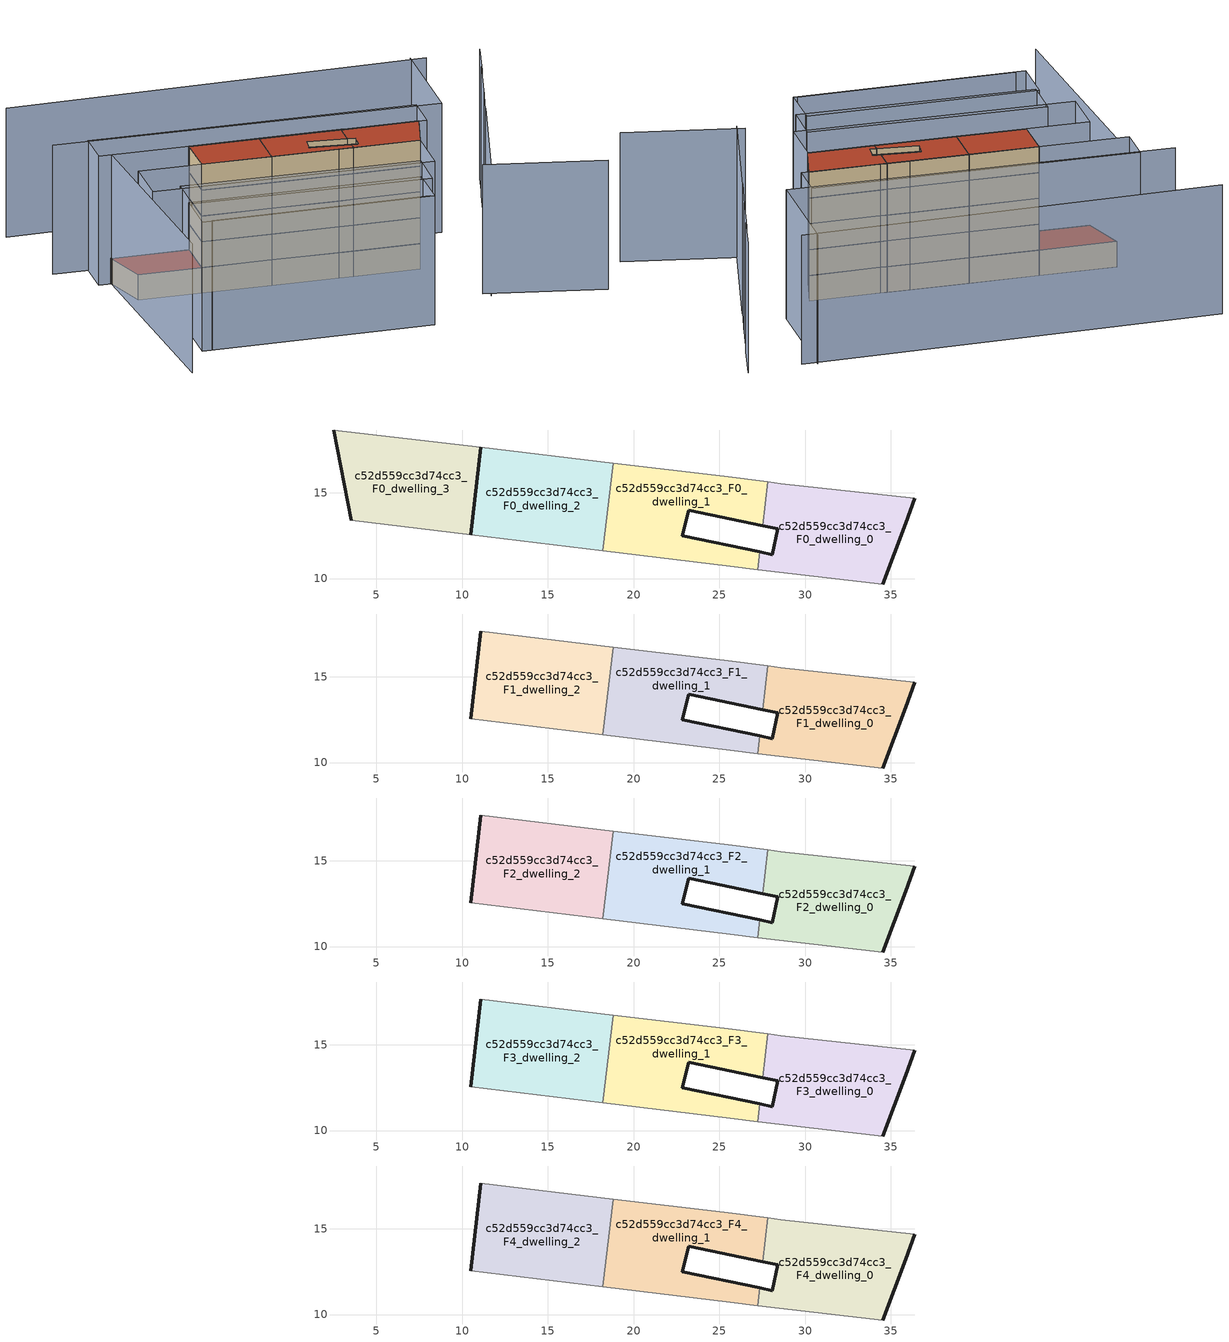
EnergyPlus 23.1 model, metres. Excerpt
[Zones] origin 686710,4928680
c52d559cc3d74cc3_F0_dwelling_0
 floor ground (EU_floor_Construction): 34.54,9.68 35.88,13.23 36.4,14.68 28.59,15.53 27.83,15.63 27.54,13.08 28.4,12.9 28.09,11.4 27.36,11.55 27.24,10.53 z0
 wall outside (EU_wall_Construction): 36.4,14.68 35.88,13.23 34.54,9.68 / 27.36,11.55 28.09,11.4 28.4,12.9 27.54,13.08 z0:3
 wall adiabatic (EU_wall_Construction): 34.54,9.68 27.24,10.53 / 27.83,15.63 28.59,15.53 36.4,14.68 z0:3
 wall to c52d559cc3d74cc3_F0_dwelling_1 (EU_wall_Construction): 27.24,10.53 27.36,11.55 / 27.54,13.08 27.83,15.63 z0:3
c52d559cc3d74cc3_F0_dwelling_1
 floor ground (EU_floor_Construction): 27.24,10.53 27.36,11.55 22.85,12.49 23.21,13.98 27.54,13.08 27.83,15.63 25.28,15.96 18.82,16.73 18.22,11.62 25.64,10.71 z0
 wall outside (EU_wall_Construction): 27.54,13.08 23.21,13.98 22.85,12.49 27.36,11.55 z0:3
 wall adiabatic (EU_wall_Construction): 27.24,10.53 25.64,10.71 18.22,11.62 / 18.82,16.73 25.28,15.96 27.83,15.63 z0:3
 wall to c52d559cc3d74cc3_F0_dwelling_2 (EU_wall_Construction): 18.22,11.62 18.82,16.73 z0:3
c52d559cc3d74cc3_F0_dwelling_2
 floor ground (EU_floor_Construction): 18.22,11.62 18.82,16.73 11.09,17.64 10.5,12.56 z0
 wall outside (EU_wall_Construction): 10.5,12.56 11.09,17.64 z0:3
 wall adiabatic (EU_wall_Construction): 18.22,11.62 10.5,12.56 / 11.09,17.64 18.82,16.73 z0:3
c52d559cc3d74cc3_F0_dwelling_3
 floor ground (EU_floor_Construction): 10.5,12.56 11.09,17.64 2.52,18.66 3.54,13.41 z0
 wall outside (EU_wall_Construction): 3.54,13.41 2.52,18.66 / 11.09,17.64 10.5,12.56 z0:3
 wall adiabatic (EU_wall_Construction): 10.5,12.56 3.54,13.41 / 2.52,18.66 11.09,17.64 z0:3
 roof outside (EU_roof_Construction): 11.09,17.64 10.5,12.56 3.54,13.41 2.52,18.66 z3
c52d559cc3d74cc3_F1_dwelling_0
 floor to c52d559cc3d74cc3_F0_dwelling_0 (EU_floor_Construction): 34.54,9.68 35.88,13.23 36.4,14.68 28.59,15.53 27.83,15.63 27.54,13.08 28.4,12.9 28.09,11.4 27.36,11.55 27.24,10.53 z3
 wall outside (EU_wall_Construction): 36.4,14.68 35.88,13.23 34.54,9.68 / 27.36,11.55 28.09,11.4 28.4,12.9 27.54,13.08 z3:6
 wall adiabatic (EU_wall_Construction): 34.54,9.68 27.24,10.53 / 27.83,15.63 28.59,15.53 36.4,14.68 z3:6
 wall to c52d559cc3d74cc3_F1_dwelling_1 (EU_wall_Construction): 27.24,10.53 27.36,11.55 / 27.54,13.08 27.83,15.63 z3:6
c52d559cc3d74cc3_F1_dwelling_1
 floor to c52d559cc3d74cc3_F0_dwelling_1 (EU_floor_Construction): 27.24,10.53 27.36,11.55 22.85,12.49 23.21,13.98 27.54,13.08 27.83,15.63 25.28,15.96 18.82,16.73 18.22,11.62 25.64,10.71 z3
 wall outside (EU_wall_Construction): 27.54,13.08 23.21,13.98 22.85,12.49 27.36,11.55 z3:6
 wall adiabatic (EU_wall_Construction): 27.24,10.53 25.64,10.71 18.22,11.62 / 18.82,16.73 25.28,15.96 27.83,15.63 z3:6
 wall to c52d559cc3d74cc3_F1_dwelling_2 (EU_wall_Construction): 18.22,11.62 18.82,16.73 z3:6
c52d559cc3d74cc3_F1_dwelling_2
 floor to c52d559cc3d74cc3_F0_dwelling_2 (EU_floor_Construction): 18.22,11.62 18.82,16.73 11.09,17.64 10.5,12.56 z3
 wall outside (EU_wall_Construction): 10.5,12.56 11.09,17.64 z3:6
 wall adiabatic (EU_wall_Construction): 18.22,11.62 10.5,12.56 / 11.09,17.64 18.82,16.73 z3:6
c52d559cc3d74cc3_F2_dwelling_0
 floor to c52d559cc3d74cc3_F1_dwelling_0 (EU_floor_Construction): 34.54,9.68 35.88,13.23 36.4,14.68 28.59,15.53 27.83,15.63 27.54,13.08 28.4,12.9 28.09,11.4 27.36,11.55 27.24,10.53 z6
 wall outside (EU_wall_Construction): 36.4,14.68 35.88,13.23 34.54,9.68 / 27.36,11.55 28.09,11.4 28.4,12.9 27.54,13.08 z6:9
 wall adiabatic (EU_wall_Construction): 34.54,9.68 27.24,10.53 / 27.83,15.63 28.59,15.53 36.4,14.68 z6:9
 wall to c52d559cc3d74cc3_F2_dwelling_1 (EU_wall_Construction): 27.24,10.53 27.36,11.55 / 27.54,13.08 27.83,15.63 z6:9
c52d559cc3d74cc3_F2_dwelling_1
 floor to c52d559cc3d74cc3_F1_dwelling_1 (EU_floor_Construction): 27.24,10.53 27.36,11.55 22.85,12.49 23.21,13.98 27.54,13.08 27.83,15.63 25.28,15.96 18.82,16.73 18.22,11.62 25.64,10.71 z6
 wall outside (EU_wall_Construction): 27.54,13.08 23.21,13.98 22.85,12.49 27.36,11.55 z6:9
 wall adiabatic (EU_wall_Construction): 27.24,10.53 25.64,10.71 18.22,11.62 / 18.82,16.73 25.28,15.96 27.83,15.63 z6:9
 wall to c52d559cc3d74cc3_F2_dwelling_2 (EU_wall_Construction): 18.22,11.62 18.82,16.73 z6:9
c52d559cc3d74cc3_F2_dwelling_2
 floor to c52d559cc3d74cc3_F1_dwelling_2 (EU_floor_Construction): 18.22,11.62 18.82,16.73 11.09,17.64 10.5,12.56 z6
 wall outside (EU_wall_Construction): 10.5,12.56 11.09,17.64 z6:9
 wall adiabatic (EU_wall_Construction): 18.22,11.62 10.5,12.56 / 11.09,17.64 18.82,16.73 z6:9
c52d559cc3d74cc3_F3_dwelling_0
 floor to c52d559cc3d74cc3_F2_dwelling_0 (EU_floor_Construction): 34.54,9.68 35.88,13.23 36.4,14.68 28.59,15.53 27.83,15.63 27.54,13.08 28.4,12.9 28.09,11.4 27.36,11.55 27.24,10.53 z9
 wall outside (EU_wall_Construction): 36.4,14.68 35.88,13.23 34.54,9.68 / 27.36,11.55 28.09,11.4 28.4,12.9 27.54,13.08 z9:12
 wall adiabatic (EU_wall_Construction): 34.54,9.68 27.24,10.53 / 27.83,15.63 28.59,15.53 36.4,14.68 z9:12
 wall to c52d559cc3d74cc3_F3_dwelling_1 (EU_wall_Construction): 27.24,10.53 27.36,11.55 / 27.54,13.08 27.83,15.63 z9:12
c52d559cc3d74cc3_F3_dwelling_1
 floor to c52d559cc3d74cc3_F2_dwelling_1 (EU_floor_Construction): 27.24,10.53 27.36,11.55 22.85,12.49 23.21,13.98 27.54,13.08 27.83,15.63 25.28,15.96 18.82,16.73 18.22,11.62 25.64,10.71 z9
 wall outside (EU_wall_Construction): 27.54,13.08 23.21,13.98 22.85,12.49 27.36,11.55 z9:12
 wall adiabatic (EU_wall_Construction): 27.24,10.53 25.64,10.71 18.22,11.62 / 18.82,16.73 25.28,15.96 27.83,15.63 z9:12
 wall to c52d559cc3d74cc3_F3_dwelling_2 (EU_wall_Construction): 18.22,11.62 18.82,16.73 z9:12
c52d559cc3d74cc3_F3_dwelling_2
 floor to c52d559cc3d74cc3_F2_dwelling_2 (EU_floor_Construction): 18.22,11.62 18.82,16.73 11.09,17.64 10.5,12.56 z9
 wall outside (EU_wall_Construction): 10.5,12.56 11.09,17.64 z9:12
 wall adiabatic (EU_wall_Construction): 18.22,11.62 10.5,12.56 / 11.09,17.64 18.82,16.73 z9:12
c52d559cc3d74cc3_F4_dwelling_0
 floor to c52d559cc3d74cc3_F3_dwelling_0 (EU_floor_Construction): 34.54,9.68 35.88,13.23 36.4,14.68 28.59,15.53 27.83,15.63 27.54,13.08 28.4,12.9 28.09,11.4 27.36,11.55 27.24,10.53 z12
 wall outside (EU_wall_Construction): 36.4,14.68 35.88,13.23 34.54,9.68 / 27.36,11.55 28.09,11.4 28.4,12.9 27.54,13.08 z12:15
 wall adiabatic (EU_wall_Construction): 34.54,9.68 27.24,10.53 / 27.83,15.63 28.59,15.53 36.4,14.68 z12:15
 wall to c52d559cc3d74cc3_F4_dwelling_1 (EU_wall_Construction): 27.24,10.53 27.36,11.55 / 27.54,13.08 27.83,15.63 z12:15
 roof outside (EU_roof_Construction): 36.4,14.68 35.88,13.23 34.54,9.68 27.24,10.53 27.36,11.55 28.09,11.4 28.4,12.9 27.54,13.08 27.83,15.63 28.59,15.53 z15
c52d559cc3d74cc3_F4_dwelling_1
 floor to c52d559cc3d74cc3_F3_dwelling_1 (EU_floor_Construction): 27.24,10.53 27.36,11.55 22.85,12.49 23.21,13.98 27.54,13.08 27.83,15.63 25.28,15.96 18.82,16.73 18.22,11.62 25.64,10.71 z12
 wall outside (EU_wall_Construction): 27.54,13.08 23.21,13.98 22.85,12.49 27.36,11.55 z12:15
 wall adiabatic (EU_wall_Construction): 27.24,10.53 25.64,10.71 18.22,11.62 / 18.82,16.73 25.28,15.96 27.83,15.63 z12:15
 wall to c52d559cc3d74cc3_F4_dwelling_2 (EU_wall_Construction): 18.22,11.62 18.82,16.73 z12:15
 roof outside (EU_roof_Construction): 27.83,15.63 27.54,13.08 23.21,13.98 22.85,12.49 27.36,11.55 27.24,10.53 25.64,10.71 18.22,11.62 18.82,16.73 25.28,15.96 z15
c52d559cc3d74cc3_F4_dwelling_2
 floor to c52d559cc3d74cc3_F3_dwelling_2 (EU_floor_Construction): 18.22,11.62 18.82,16.73 11.09,17.64 10.5,12.56 z12
 wall outside (EU_wall_Construction): 10.5,12.56 11.09,17.64 z12:15
 wall adiabatic (EU_wall_Construction): 18.22,11.62 10.5,12.56 / 11.09,17.64 18.82,16.73 z12:15
 roof outside (EU_roof_Construction): 18.82,16.73 18.22,11.62 10.5,12.56 11.09,17.64 z15
shading: 5.75,-1.95 29.86,-4.48 / 2.57,18.53 1.4,-6.84 / 38.19,1.03 51.03,-2.94 / 38.88,0.28 44.3,15.01 / 44.19,14.85 46.12,19.98 / 45.98,19.58 48.13,25.6 / 47.86,24.71 49.77,30.01 / 42,30.55 40.48,18.14 / 40.48,18.14 -2.27,23.36 / 43.62,30.07 -3.03,34.59 / 30.3,-4.7 4.65,-1.82 / 4.65,-1.82 5.24,3.49 / 5.24,3.49 30.9,0.61 / 30.9,0.61 30.3,-4.7 / 31.85,-0.29 5.52,3.17 / 5.52,3.17 6.16,8.05 / 6.16,8.05 32.49,4.59 / 32.49,4.59 31.85,-0.29 / 3.54,13.41 34.54,9.68 / 34.54,9.68 33.85,3.95 / 33.85,3.95 2.85,7.68 / 2.85,7.68 3.54,13.41 / 37.28,14.49 1.18,18.82 / 1.18,18.82 1.69,23.1 / 1.69,23.1 37.8,18.77 / 37.8,18.77 37.28,14.49 z0:15
[Building]
EU S2 Campaign: North Axis=0; Terrain=City; Solar Distribution=FullExterior
[Site:Location]
Bologna: Latitude=44.5; Longitude=11.25; Time Zone=1; Elevation=37
[SizingPeriod:WeatherFileDays]
AnnualSizingPeriod: Begin Month=1; Begin Day of Month=1; End Month=12; End Day of Month=31; Day of Week for Start Day=Monday; Use Weather File Daylight Saving Period=No; Use Weather File Rain and Snow Indicators=No
[MATERIAL]
EU_InternalMass_Material: Roughness=MediumRough; Thickness=0.1; Conductivity=1; Density=1800; Specific Heat=900; Thermal Absorptance=0.9; Solar Absorptance=0.7; Visible Absorptance=0.7
[MATERIAL:NOMASS] Roughness=MediumRough; Thermal Absorptance=0.9; Solar Absorptance=0.7; Visible Absorptance=0.7
Name | Thermal Resistance
EU_wall_NoMass | 0.905828
EU_roof_NoMass | 0.37593
EU_floor_NoMass | 0.67114
[CONSTRUCTION]
EU_wall_Construction: EU_wall_NoMass
EU_roof_Construction: EU_roof_NoMass
EU_floor_Construction: EU_floor_NoMass
EU_InternalMass_Construction: EU_InternalMass_Material
[ZONE] Type=1; Multiplier=1; Ceiling Height=autocalculate; Floor Area=autocalculate; Part of Total Floor Area=Yes
Name | Volume
c52d559cc3d74cc3_F0_dwelling_0 | 119.761
c52d559cc3d74cc3_F1_dwelling_0; c52d559cc3d74cc3_F2_dwelling_0; c52d559cc3d74cc3_F3_dwelling_0; c52d559cc3d74cc3_F4_dwelling_0 | 119.762
c52d559cc3d74cc3_F0_dwelling_1; c52d559cc3d74cc3_F1_dwelling_1; c52d559cc3d74cc3_F2_dwelling_1; c52d559cc3d74cc3_F3_dwelling_1; c52d559cc3d74cc3_F4_dwelling_1 | 119.757
c52d559cc3d74cc3_F0_dwelling_2; c52d559cc3d74cc3_F1_dwelling_2; c52d559cc3d74cc3_F2_dwelling_2; c52d559cc3d74cc3_F3_dwelling_2; c52d559cc3d74cc3_F4_dwelling_2 | 119.766
c52d559cc3d74cc3_F0_dwelling_3 | 119.763
[INTERNALMASS] Construction=EU_InternalMass_Construction
Name | Zone or ZoneList | Surface Area
c52d559cc3d74cc3_F0_dwelling_0_EU_InternalMass | c52d559cc3d74cc3_F0_dwelling_0 | 39.9196
c52d559cc3d74cc3_F0_dwelling_1_EU_InternalMass | c52d559cc3d74cc3_F0_dwelling_1 | 39.9196
c52d559cc3d74cc3_F0_dwelling_2_EU_InternalMass | c52d559cc3d74cc3_F0_dwelling_2 | 39.9196
c52d559cc3d74cc3_F0_dwelling_3_EU_InternalMass | c52d559cc3d74cc3_F0_dwelling_3 | 39.9196
c52d559cc3d74cc3_F1_dwelling_0_EU_InternalMass | c52d559cc3d74cc3_F1_dwelling_0 | 53.2261
c52d559cc3d74cc3_F1_dwelling_1_EU_InternalMass | c52d559cc3d74cc3_F1_dwelling_1 | 53.2261
c52d559cc3d74cc3_F1_dwelling_2_EU_InternalMass | c52d559cc3d74cc3_F1_dwelling_2 | 53.2261
c52d559cc3d74cc3_F2_dwelling_0_EU_InternalMass | c52d559cc3d74cc3_F2_dwelling_0 | 53.2261
c52d559cc3d74cc3_F2_dwelling_1_EU_InternalMass | c52d559cc3d74cc3_F2_dwelling_1 | 53.2261
c52d559cc3d74cc3_F2_dwelling_2_EU_InternalMass | c52d559cc3d74cc3_F2_dwelling_2 | 53.2261
c52d559cc3d74cc3_F3_dwelling_0_EU_InternalMass | c52d559cc3d74cc3_F3_dwelling_0 | 53.2261
c52d559cc3d74cc3_F3_dwelling_1_EU_InternalMass | c52d559cc3d74cc3_F3_dwelling_1 | 53.2261
c52d559cc3d74cc3_F3_dwelling_2_EU_InternalMass | c52d559cc3d74cc3_F3_dwelling_2 | 53.2261
c52d559cc3d74cc3_F4_dwelling_0_EU_InternalMass | c52d559cc3d74cc3_F4_dwelling_0 | 53.2261
c52d559cc3d74cc3_F4_dwelling_1_EU_InternalMass | c52d559cc3d74cc3_F4_dwelling_1 | 53.2261
c52d559cc3d74cc3_F4_dwelling_2_EU_InternalMass | c52d559cc3d74cc3_F4_dwelling_2 | 53.2261
[OTHEREQUIPMENT] Fuel Type=Electricity; Design Level Calculation Method=Watts/Area; Power per Zone Floor Area=1; Fraction Latent=0; Fraction Radiant=0; Fraction Lost=0; Carbon Dioxide Generation Rate=0; EndUse Subcategory=EU_Step8_InternalGains
Name | Zone or ZoneList or Space or SpaceList | Schedule
EU_Step8_InternalGain_c52d559cc3d74cc3_F0_dwelling_0_f000 | c52d559cc3d74cc3_F0_dwelling_0 | EU_Step8_GainSchedule_c52d559cc3d74cc3_F0_dwelling_0_f000
EU_Step8_InternalGain_c52d559cc3d74cc3_F0_dwelling_1_f000 | c52d559cc3d74cc3_F0_dwelling_1 | EU_Step8_GainSchedule_c52d559cc3d74cc3_F0_dwelling_1_f000
EU_Step8_InternalGain_c52d559cc3d74cc3_F0_dwelling_2_f000 | c52d559cc3d74cc3_F0_dwelling_2 | EU_Step8_GainSchedule_c52d559cc3d74cc3_F0_dwelling_2_f000
EU_Step8_InternalGain_c52d559cc3d74cc3_F0_dwelling_3_f000 | c52d559cc3d74cc3_F0_dwelling_3 | EU_Step8_GainSchedule_c52d559cc3d74cc3_F0_dwelling_3_f000
EU_Step8_InternalGain_c52d559cc3d74cc3_F1_dwelling_0_f000 | c52d559cc3d74cc3_F1_dwelling_0 | EU_Step8_GainSchedule_c52d559cc3d74cc3_F1_dwelling_0_f000
EU_Step8_InternalGain_c52d559cc3d74cc3_F1_dwelling_1_f000 | c52d559cc3d74cc3_F1_dwelling_1 | EU_Step8_GainSchedule_c52d559cc3d74cc3_F1_dwelling_1_f000
EU_Step8_InternalGain_c52d559cc3d74cc3_F1_dwelling_2_f000 | c52d559cc3d74cc3_F1_dwelling_2 | EU_Step8_GainSchedule_c52d559cc3d74cc3_F1_dwelling_2_f000
EU_Step8_InternalGain_c52d559cc3d74cc3_F2_dwelling_0_f000 | c52d559cc3d74cc3_F2_dwelling_0 | EU_Step8_GainSchedule_c52d559cc3d74cc3_F2_dwelling_0_f000
EU_Step8_InternalGain_c52d559cc3d74cc3_F2_dwelling_1_f000 | c52d559cc3d74cc3_F2_dwelling_1 | EU_Step8_GainSchedule_c52d559cc3d74cc3_F2_dwelling_1_f000
EU_Step8_InternalGain_c52d559cc3d74cc3_F2_dwelling_2_f000 | c52d559cc3d74cc3_F2_dwelling_2 | EU_Step8_GainSchedule_c52d559cc3d74cc3_F2_dwelling_2_f000
EU_Step8_InternalGain_c52d559cc3d74cc3_F3_dwelling_0_f000 | c52d559cc3d74cc3_F3_dwelling_0 | EU_Step8_GainSchedule_c52d559cc3d74cc3_F3_dwelling_0_f000
EU_Step8_InternalGain_c52d559cc3d74cc3_F3_dwelling_1_f000 | c52d559cc3d74cc3_F3_dwelling_1 | EU_Step8_GainSchedule_c52d559cc3d74cc3_F3_dwelling_1_f000
EU_Step8_InternalGain_c52d559cc3d74cc3_F3_dwelling_2_f000 | c52d559cc3d74cc3_F3_dwelling_2 | EU_Step8_GainSchedule_c52d559cc3d74cc3_F3_dwelling_2_f000
EU_Step8_InternalGain_c52d559cc3d74cc3_F4_dwelling_0_f000 | c52d559cc3d74cc3_F4_dwelling_0 | EU_Step8_GainSchedule_c52d559cc3d74cc3_F4_dwelling_0_f000
EU_Step8_InternalGain_c52d559cc3d74cc3_F4_dwelling_1_f000 | c52d559cc3d74cc3_F4_dwelling_1 | EU_Step8_GainSchedule_c52d559cc3d74cc3_F4_dwelling_1_f000
EU_Step8_InternalGain_c52d559cc3d74cc3_F4_dwelling_2_f000 | c52d559cc3d74cc3_F4_dwelling_2 | EU_Step8_GainSchedule_c52d559cc3d74cc3_F4_dwelling_2_f000
[ZONEVENTILATION:DESIGNFLOWRATE] Schedule=EU_AlwaysOn; Design Flow Rate Calculation Method=AirChanges/Hour; Air Changes per Hour=0.73129; Ventilation Type=Natural; Fan Pressure Rise=0; Fan Total Efficiency=1; Constant Term Coefficient=1; Temperature Term Coefficient=0; Velocity Term Coefficient=0; Velocity Squared Term Coefficient=0; Minimum Indoor Temperature=-100; Maximum Indoor Temperature=100; Delta Temperature=-100; Minimum Outdoor Temperature=-100; Maximum Outdoor Temperature=100; Maximum Wind Speed=40
Name | Zone or ZoneList or Space or SpaceList
EU_ConstantAir_c52d559cc3d74cc3_F0_dwelling_0 | c52d559cc3d74cc3_F0_dwelling_0
EU_ConstantAir_c52d559cc3d74cc3_F0_dwelling_1 | c52d559cc3d74cc3_F0_dwelling_1
EU_ConstantAir_c52d559cc3d74cc3_F0_dwelling_2 | c52d559cc3d74cc3_F0_dwelling_2
EU_ConstantAir_c52d559cc3d74cc3_F0_dwelling_3 | c52d559cc3d74cc3_F0_dwelling_3
EU_ConstantAir_c52d559cc3d74cc3_F1_dwelling_0 | c52d559cc3d74cc3_F1_dwelling_0
EU_ConstantAir_c52d559cc3d74cc3_F1_dwelling_1 | c52d559cc3d74cc3_F1_dwelling_1
EU_ConstantAir_c52d559cc3d74cc3_F1_dwelling_2 | c52d559cc3d74cc3_F1_dwelling_2
EU_ConstantAir_c52d559cc3d74cc3_F2_dwelling_0 | c52d559cc3d74cc3_F2_dwelling_0
EU_ConstantAir_c52d559cc3d74cc3_F2_dwelling_1 | c52d559cc3d74cc3_F2_dwelling_1
EU_ConstantAir_c52d559cc3d74cc3_F2_dwelling_2 | c52d559cc3d74cc3_F2_dwelling_2
EU_ConstantAir_c52d559cc3d74cc3_F3_dwelling_0 | c52d559cc3d74cc3_F3_dwelling_0
EU_ConstantAir_c52d559cc3d74cc3_F3_dwelling_1 | c52d559cc3d74cc3_F3_dwelling_1
EU_ConstantAir_c52d559cc3d74cc3_F3_dwelling_2 | c52d559cc3d74cc3_F3_dwelling_2
EU_ConstantAir_c52d559cc3d74cc3_F4_dwelling_0 | c52d559cc3d74cc3_F4_dwelling_0
EU_ConstantAir_c52d559cc3d74cc3_F4_dwelling_1 | c52d559cc3d74cc3_F4_dwelling_1
EU_ConstantAir_c52d559cc3d74cc3_F4_dwelling_2 | c52d559cc3d74cc3_F4_dwelling_2
[HVACTEMPLATE:THERMOSTAT] Constant Heating Setpoint=20; Constant Cooling Setpoint=50
EU_HeatOnly_c52d559cc3d74cc3_F0_dwelling_0; EU_HeatOnly_c52d559cc3d74cc3_F0_dwelling_1; EU_HeatOnly_c52d559cc3d74cc3_F0_dwelling_2; EU_HeatOnly_c52d559cc3d74cc3_F0_dwelling_3; EU_HeatOnly_c52d559cc3d74cc3_F1_dwelling_0; EU_HeatOnly_c52d559cc3d74cc3_F1_dwelling_1; EU_HeatOnly_c52d559cc3d74cc3_F1_dwelling_2; EU_HeatOnly_c52d559cc3d74cc3_F2_dwelling_0; EU_HeatOnly_c52d559cc3d74cc3_F2_dwelling_1; EU_HeatOnly_c52d559cc3d74cc3_F2_dwelling_2; EU_HeatOnly_c52d559cc3d74cc3_F3_dwelling_0; EU_HeatOnly_c52d559cc3d74cc3_F3_dwelling_1; EU_HeatOnly_c52d559cc3d74cc3_F3_dwelling_2; EU_HeatOnly_c52d559cc3d74cc3_F4_dwelling_0; EU_HeatOnly_c52d559cc3d74cc3_F4_dwelling_1; EU_HeatOnly_c52d559cc3d74cc3_F4_dwelling_2
[HVACTEMPLATE:ZONE:IDEALLOADSAIRSYSTEM] System Availability Schedule=EU_AlwaysOn; Maximum Heating Supply Air Temperature=50; Minimum Cooling Supply Air Temperature=13; Maximum Heating Supply Air Humidity Ratio=0.0156; Minimum Cooling Supply Air Humidity Ratio=0.0077; Heating Limit=NoLimit; Cooling Limit=NoLimit; Heating Availability Schedule=EU_AlwaysOn; Cooling Availability Schedule=EU_CoolingOff; Dehumidification Control Type=ConstantSensibleHeatRatio; Cooling Sensible Heat Ratio=0.7; Dehumidification Setpoint=60; Humidification Control Type=None; Humidification Setpoint=30; Outdoor Air Method=None; Outdoor Air Flow Rate per Person=0.00944; Outdoor Air Flow Rate per Zone Floor Area=0; Outdoor Air Flow Rate per Zone=0; Demand Controlled Ventilation Type=None; Outdoor Air Economizer Type=NoEconomizer; Heat Recovery Type=None; Sensible Heat Recovery Effectiveness=0.7; Latent Heat Recovery Effectiveness=0.65
Name | Template Thermostat
c52d559cc3d74cc3_F0_dwelling_0 | EU_HeatOnly_c52d559cc3d74cc3_F0_dwelling_0
c52d559cc3d74cc3_F0_dwelling_1 | EU_HeatOnly_c52d559cc3d74cc3_F0_dwelling_1
c52d559cc3d74cc3_F0_dwelling_2 | EU_HeatOnly_c52d559cc3d74cc3_F0_dwelling_2
c52d559cc3d74cc3_F0_dwelling_3 | EU_HeatOnly_c52d559cc3d74cc3_F0_dwelling_3
c52d559cc3d74cc3_F1_dwelling_0 | EU_HeatOnly_c52d559cc3d74cc3_F1_dwelling_0
c52d559cc3d74cc3_F1_dwelling_1 | EU_HeatOnly_c52d559cc3d74cc3_F1_dwelling_1
c52d559cc3d74cc3_F1_dwelling_2 | EU_HeatOnly_c52d559cc3d74cc3_F1_dwelling_2
c52d559cc3d74cc3_F2_dwelling_0 | EU_HeatOnly_c52d559cc3d74cc3_F2_dwelling_0
c52d559cc3d74cc3_F2_dwelling_1 | EU_HeatOnly_c52d559cc3d74cc3_F2_dwelling_1
c52d559cc3d74cc3_F2_dwelling_2 | EU_HeatOnly_c52d559cc3d74cc3_F2_dwelling_2
c52d559cc3d74cc3_F3_dwelling_0 | EU_HeatOnly_c52d559cc3d74cc3_F3_dwelling_0
c52d559cc3d74cc3_F3_dwelling_1 | EU_HeatOnly_c52d559cc3d74cc3_F3_dwelling_1
c52d559cc3d74cc3_F3_dwelling_2 | EU_HeatOnly_c52d559cc3d74cc3_F3_dwelling_2
c52d559cc3d74cc3_F4_dwelling_0 | EU_HeatOnly_c52d559cc3d74cc3_F4_dwelling_0
c52d559cc3d74cc3_F4_dwelling_1 | EU_HeatOnly_c52d559cc3d74cc3_F4_dwelling_1
c52d559cc3d74cc3_F4_dwelling_2 | EU_HeatOnly_c52d559cc3d74cc3_F4_dwelling_2
[SIZING:ZONE] Zone Cooling Design Supply Air Temperature Input Method=SupplyAirTemperature; Zone Cooling Design Supply Air Temperature=13; Zone Heating Design Supply Air Temperature Input Method=SupplyAirTemperature; Zone Heating Design Supply Air Temperature=50; Zone Cooling Design Supply Air Humidity Ratio=0.008; Zone Heating Design Supply Air Humidity Ratio=0.008; Cooling Design Air Flow Method=DesignDay; Cooling Design Air Flow Rate=0; Cooling Minimum Air Flow per Zone Floor Area=0.000762; Cooling Minimum Air Flow=0; Cooling Minimum Air Flow Fraction=0.2; Heating Design Air Flow Method=DesignDay; Heating Design Air Flow Rate=0; Heating Maximum Air Flow per Zone Floor Area=0.002032; Heating Maximum Air Flow=0.141576; Heating Maximum Air Flow Fraction=0.3; Account for Dedicated Outdoor Air System=No; Dedicated Outdoor Air System Control Strategy=NeutralSupplyAir; Dedicated Outdoor Air Low Setpoint Temperature for Design=autosize; Dedicated Outdoor Air High Setpoint Temperature for Design=autosize; Zone Load Sizing Method=Sensible Load Only No Latent Load; Zone Latent Cooling Design Supply Air Humidity Ratio Input Method=HumidityRatioDifference; Zone Cooling Design Supply Air Humidity Ratio Difference=0.005; Zone Latent Heating Design Supply Air Humidity Ratio Input Method=HumidityRatioDifference; Zone Humidification Design Supply Air Humidity Ratio Difference=0.005
c52d559cc3d74cc3_F0_dwelling_0; c52d559cc3d74cc3_F0_dwelling_1; c52d559cc3d74cc3_F0_dwelling_2; c52d559cc3d74cc3_F0_dwelling_3; c52d559cc3d74cc3_F1_dwelling_0; c52d559cc3d74cc3_F1_dwelling_1; c52d559cc3d74cc3_F1_dwelling_2; c52d559cc3d74cc3_F2_dwelling_0; c52d559cc3d74cc3_F2_dwelling_1; c52d559cc3d74cc3_F2_dwelling_2; c52d559cc3d74cc3_F3_dwelling_0; c52d559cc3d74cc3_F3_dwelling_1; c52d559cc3d74cc3_F3_dwelling_2; c52d559cc3d74cc3_F4_dwelling_0; c52d559cc3d74cc3_F4_dwelling_1; c52d559cc3d74cc3_F4_dwelling_2
[SCHEDULE:CONSTANT]
Name | Hourly Value
EU_AlwaysOn | 1
EU_CoolingOff | 0
[SCHEDULE:FILE] Column Number=1; Rows to Skip at Top=0; Number of Hours of Data=8760; Column Separator=Comma; Interpolate to Timestep=No; Minutes per Item=60; Adjust Schedule for Daylight Savings=Yes
Name | File
EU_Step8_GainSchedule_c52d559cc3d74cc3_F0_dwelling_0_f000 | ../../schedules/c52d559cc3d74cc3/c52d559cc3d74cc3_F0_dwelling_0_f000_gain.csv
EU_Step8_GainSchedule_c52d559cc3d74cc3_F0_dwelling_1_f000 | ../../schedules/c52d559cc3d74cc3/c52d559cc3d74cc3_F0_dwelling_1_f000_gain.csv
EU_Step8_GainSchedule_c52d559cc3d74cc3_F0_dwelling_2_f000 | ../../schedules/c52d559cc3d74cc3/c52d559cc3d74cc3_F0_dwelling_2_f000_gain.csv
EU_Step8_GainSchedule_c52d559cc3d74cc3_F0_dwelling_3_f000 | ../../schedules/c52d559cc3d74cc3/c52d559cc3d74cc3_F0_dwelling_3_f000_gain.csv
EU_Step8_GainSchedule_c52d559cc3d74cc3_F1_dwelling_0_f000 | ../../schedules/c52d559cc3d74cc3/c52d559cc3d74cc3_F1_dwelling_0_f000_gain.csv
EU_Step8_GainSchedule_c52d559cc3d74cc3_F1_dwelling_1_f000 | ../../schedules/c52d559cc3d74cc3/c52d559cc3d74cc3_F1_dwelling_1_f000_gain.csv
EU_Step8_GainSchedule_c52d559cc3d74cc3_F1_dwelling_2_f000 | ../../schedules/c52d559cc3d74cc3/c52d559cc3d74cc3_F1_dwelling_2_f000_gain.csv
EU_Step8_GainSchedule_c52d559cc3d74cc3_F2_dwelling_0_f000 | ../../schedules/c52d559cc3d74cc3/c52d559cc3d74cc3_F2_dwelling_0_f000_gain.csv
EU_Step8_GainSchedule_c52d559cc3d74cc3_F2_dwelling_1_f000 | ../../schedules/c52d559cc3d74cc3/c52d559cc3d74cc3_F2_dwelling_1_f000_gain.csv
EU_Step8_GainSchedule_c52d559cc3d74cc3_F2_dwelling_2_f000 | ../../schedules/c52d559cc3d74cc3/c52d559cc3d74cc3_F2_dwelling_2_f000_gain.csv
EU_Step8_GainSchedule_c52d559cc3d74cc3_F3_dwelling_0_f000 | ../../schedules/c52d559cc3d74cc3/c52d559cc3d74cc3_F3_dwelling_0_f000_gain.csv
EU_Step8_GainSchedule_c52d559cc3d74cc3_F3_dwelling_1_f000 | ../../schedules/c52d559cc3d74cc3/c52d559cc3d74cc3_F3_dwelling_1_f000_gain.csv
EU_Step8_GainSchedule_c52d559cc3d74cc3_F3_dwelling_2_f000 | ../../schedules/c52d559cc3d74cc3/c52d559cc3d74cc3_F3_dwelling_2_f000_gain.csv
EU_Step8_GainSchedule_c52d559cc3d74cc3_F4_dwelling_0_f000 | ../../schedules/c52d559cc3d74cc3/c52d559cc3d74cc3_F4_dwelling_0_f000_gain.csv
EU_Step8_GainSchedule_c52d559cc3d74cc3_F4_dwelling_1_f000 | ../../schedules/c52d559cc3d74cc3/c52d559cc3d74cc3_F4_dwelling_1_f000_gain.csv
EU_Step8_GainSchedule_c52d559cc3d74cc3_F4_dwelling_2_f000 | ../../schedules/c52d559cc3d74cc3/c52d559cc3d74cc3_F4_dwelling_2_f000_gain.csv
